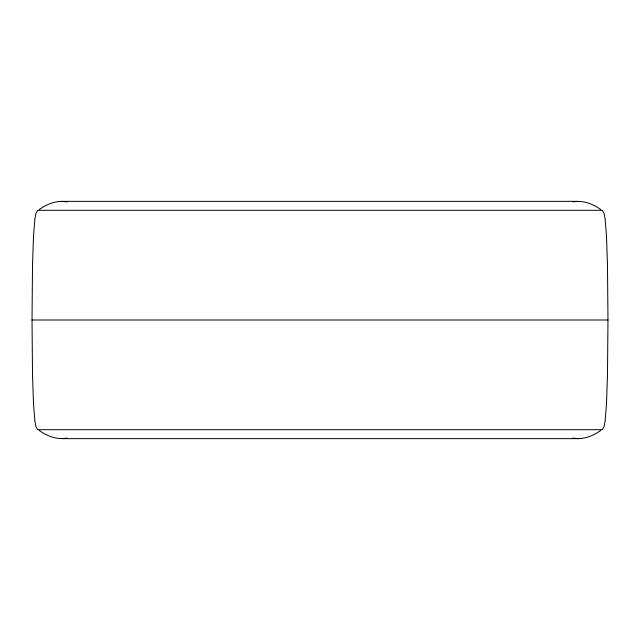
<?xml version="1.0" encoding="UTF-8"?>
<svg xmlns="http://www.w3.org/2000/svg" width="640" height="640" viewBox="0 0 640 640"><rect width="100%" height="100%" fill="white"/><g stroke="black" fill="none" stroke-linecap="round" stroke-linejoin="round"><path stroke-width="0.96" d="M37.696 429.52L35.944 426.696L34.896 421.184L33.48 403.4L32.52 374.768L32.024 320L32.52 265.232L33.48 236.6L34.896 218.816L35.944 213.304L37.696 210.48M602.304 210.48L604.056 213.304L605.104 218.816L606.52 236.6L607.48 265.232L607.976 320L607.48 374.768L606.52 403.4L605.104 421.184L604.056 426.696L602.304 429.52M572.904 201.936C583.208 199.936 593.6 204.072 601.688 210.304L38.304 210.304C45.056 205.16 53.136 201.488 61.736 201.36L578.264 201.36M61.736 438.64L578.264 438.64C586.856 438.512 594.944 434.848 601.688 429.696L38.304 429.696C46.392 435.92 56.792 440.064 67.096 438.064M32 320L608 320M61.736 201.36L67.096 201.936M572.904 438.064L578.264 438.64"/></g></svg>
